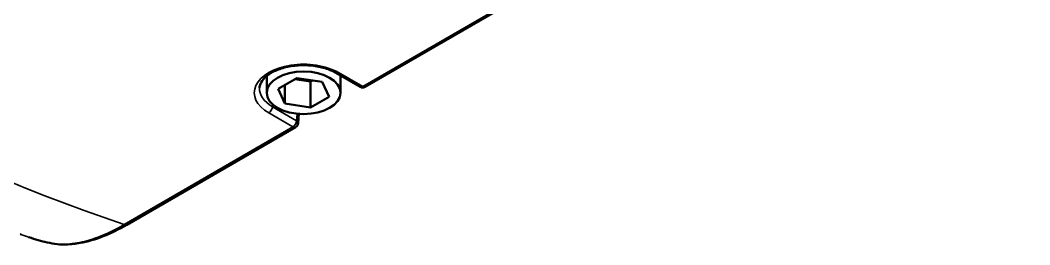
# Model space of a CAD drawing. Header units: millimetres. Extents: x 0 to 3000, y 0 to 3000.
# Drawn here: x 603.2 to 699.1, y 584.2 to 605.4 of the extents above; entities that cross this region are included whole.
import ezdxf

# ---------------------------------------------------------------- set-up
doc = ezdxf.new("R2010")
doc.units = ezdxf.units.MM
doc.layers.add('Visible (ANSI)', color=7, linetype='Continuous', lineweight=50)
doc.layers.add('Visible Narrow (ANSI)', color=7, linetype='Continuous', lineweight=35)

msp = doc.modelspace()

# ---------------------------------------------------------------- linework, layer by layer
at = {"layer": 'Visible (ANSI)'}
for p, q in [((635.9967, 599.1246), (709.2754, 641.4321)), ((633.1973, 600.4521), (635.4967, 599.1246)), ((626.6352, 600.1537), (626.6352, 598.5646)), ((627.7204, 598.9382), (629.4881, 599.9588)), ((628.3674, 599.3118), (628.3674, 597.544)), ((630.7822, 599.6199), (629.2987, 599.8494)), ((631.9029, 599.5852), (629.4881, 599.9588)), ((630.9717, 599.7293), (630.7822, 599.6199)), ((630.7822, 599.6199), (630.7822, 597.1704)), ((632.55, 598.1911), (631.9029, 599.5852)), ((633.6352, 600.1994), (633.6352, 598.5646)), ((627.7204, 598.9382), (628.3674, 597.544)), ((628.3674, 597.544), (630.7822, 597.1704)), ((632.55, 598.1911), (630.7822, 597.1704)), ((629.6858, 596.5606), (629.621, 595.6957)), ((613.3495, 586.0493), (629.3724, 595.3001))]:
    msp.add_line(p, q, dxfattribs=at)
for centre, start, end in [((635.7467, 599.5576), 240, 300), ((629.1224, 595.7331), 300, 355.712373)]:
    msp.add_arc(centre, 0.5, start, end, dxfattribs=at)
msp.add_ellipse((630.1352, 598.5646), major_axis=(-3.5, 0), ratio=0.5773503, dxfattribs=at)
for points, knots in [([(633.1973, 600.4521), (632.9037, 600.6217), (632.5571, 600.7701), (631.7891, 601.0041), (631.3671, 601.0889), (630.4913, 601.1821), (630.0373, 601.1898), (629.1481, 601.1259), (628.713, 601.0543), (627.9113, 600.842), (627.5443, 600.7019), (626.9174, 600.3754), (626.6567, 600.1897), (626.2561, 599.801), (626.1186, 599.5991), (625.9886, 599.2815), (625.9609, 599.1607), (625.9533, 599.041)], [0, 0, 0, 0, 0.2999266, 0.2999266, 0.6031615, 0.6031615, 0.9091332, 0.9091332, 1.215358, 1.215358, 1.5192484, 1.5192484, 1.8195221, 1.8195221, 2.1241488, 2.1241488, 2.3191281, 2.3191281, 2.3191281, 2.3191281]), ([(613.3495, 586.0493), (611.8516, 585.1845), (610.3355, 584.591), (608.4664, 584.2464), (608.0259, 584.1957), (607.5959, 584.1778)], [0.0000253, 0.0000253, 0.0000253, 0.0000253, 0.62978567, 0.62978567, 0.82773286, 0.82773286, 0.82773286, 0.82773286]), ([(607.5963, 584.1778), (607.0555, 584.1554), (606.4384, 584.2311), (605.2311, 584.4971), (604.6402, 584.6695), (604.0319, 584.8724)], [0, 0, 0, 0, 0.24114409, 0.24114409, 0.44227992, 0.44227992, 0.44227992, 0.44227992])]:
    msp.add_open_spline(points, degree=3, knots=knots, dxfattribs=at)
msp.add_open_spline([(603.2801, 585.1339), (603.2602, 585.1411), (603.2404, 585.1482), (603.2205, 585.1554)], degree=3, dxfattribs=at)
at = {"layer": 'Visible Narrow (ANSI)'}
for p, q in [((635.7482, 599.154), (709.0254, 641.4569)), ((633.4473, 600.4769), (635.7482, 599.154)), ((627.1864, 597.4761), (627.1761, 597.2431)), ((629.1146, 595.3241), (626.823, 596.6523)), ((627.1761, 597.2431), (629.4754, 595.9155)), ((629.5249, 596.5749), (629.4754, 595.9155)), ((613.0995, 586.074), (629.1145, 595.324))]:
    msp.add_line(p, q, dxfattribs=at)
for centre, major_axis, ratio, start_param, end_param in [((682.3658, 654.6846), (-137.5501, 0), 0.5773503, 0.5277273, 1.043069), ((630.1352, 598.5646), (-4.6841, 0), 0.5773503, 3.9269908, 7.0685835), ((633.4473, 600.8852), (-0.25, -0.433), 0.5773503, 0, 0.7853982), ((630.1352, 598.9515), (-4.1848, 0), 0.5773503, 6.2461189, 7.0685835), ((635.7467, 599.5576), (-0.25, -0.433), 0.5773503, 0, 0.7853982), ((635.7467, 599.5576), (0.25, -0.433), 0.5773503, 5.4977871, 6.2831853), ((626.823, 597.0606), (-0.25, -0.433), 0.5773503, 0.7853982, 2.3038346), ((629.1224, 595.7331), (0.25, 0.433), 0.5773503, 3.9269908, 5.4454273), ((629.1224, 595.7331), (0.4986, -0.0374), 0.5661326, 0, 0.827286), ((629.1224, 595.7331), (0.25, -0.433), 0.5773503, 5.4977871, 6.2831853), ((613.0995, 586.4823), (0.25, -0.433), 0.5773503, 5.4977781, 6.2831853)]:
    msp.add_ellipse(centre, major_axis=major_axis, ratio=ratio, start_param=start_param, end_param=end_param, dxfattribs=at)
for points, knots in [([(613.0995, 586.074), (612.3852, 585.6559), (611.696, 585.3185), (611.0782, 585.0638), (610.4603, 584.8092), (609.9133, 584.6277), (609.3204, 584.4803), (608.7274, 584.3329), (608.0904, 584.2299), (607.4628, 584.2022)], [0.00000003, 0.00000003, 0.00000003, 0.00000003, 0.33333333, 0.33333333, 0.33333333, 0.66666667, 0.66666667, 0.66666667, 1, 1, 1, 1]), ([(607.4628, 584.2022), (607.2687, 584.1937), (607.0608, 584.1988), (606.8419, 584.2167), (606.5992, 584.2365), (606.3429, 584.2719), (606.0756, 584.3212), (605.7771, 584.3763), (605.4647, 584.4488), (605.1415, 584.5357), (604.7804, 584.6328), (604.4057, 584.7479), (604.0214, 584.8761), (603.7776, 584.9574), (603.5299, 585.044), (603.2801, 585.1339)], [0, 0, 0, 0, 0.11480188, 0.11480188, 0.11480188, 0.24214404, 0.24214404, 0.24214404, 0.38437049, 0.38437049, 0.38437049, 0.54327794, 0.54327794, 0.54327794, 0.64409014, 0.64409014, 0.64409014, 0.64409014]), ([(607.5959, 584.1778), (607.5819, 584.1772), (607.538, 584.1784), (607.4928, 584.1897), (607.463, 584.2021)], [0.76876737, 0.76876737, 0.76876737, 0.76876737, 0.84425835, 0.99977192, 0.99977192, 0.99977192, 0.99977192])]:
    msp.add_open_spline(points, degree=3, knots=knots, dxfattribs=at)

doc.saveas('drawing.dxf')
